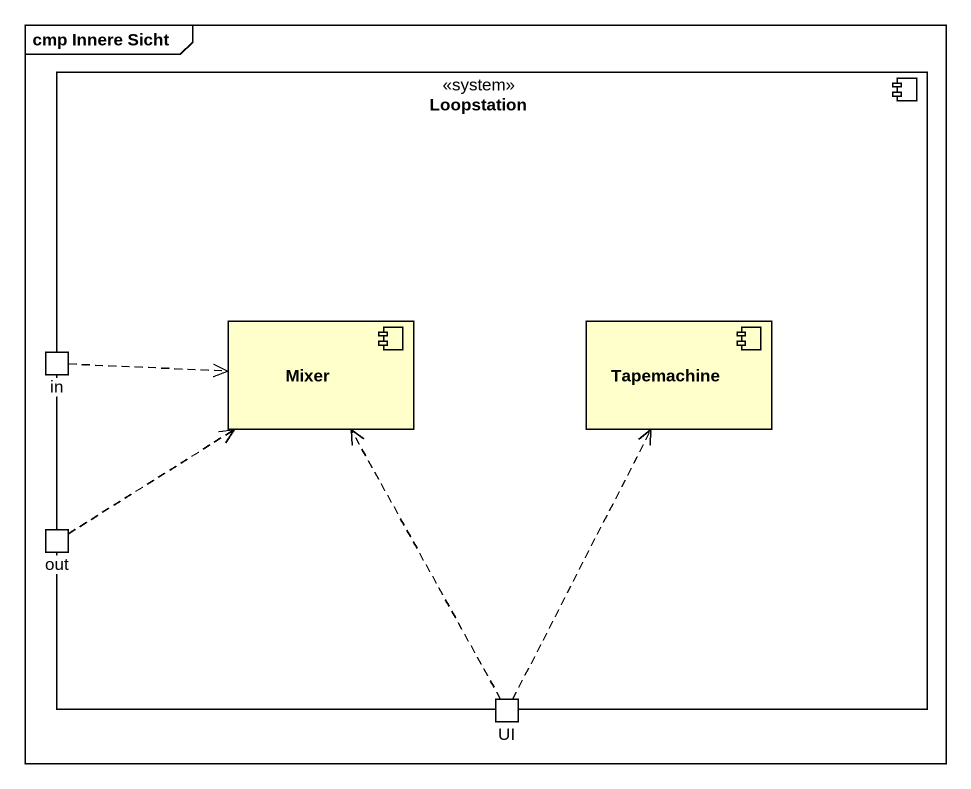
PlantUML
@startuml
mainframe cmp Innere Sicht
component Loopstation <<system>> {
  port in
  component Mixer
  component Tapemachine
  port out
  port UI
}
in .right.> Mixer
out .up.> Mixer
UI .up.> Mixer
UI .up.> Tapemachine
@enduml
